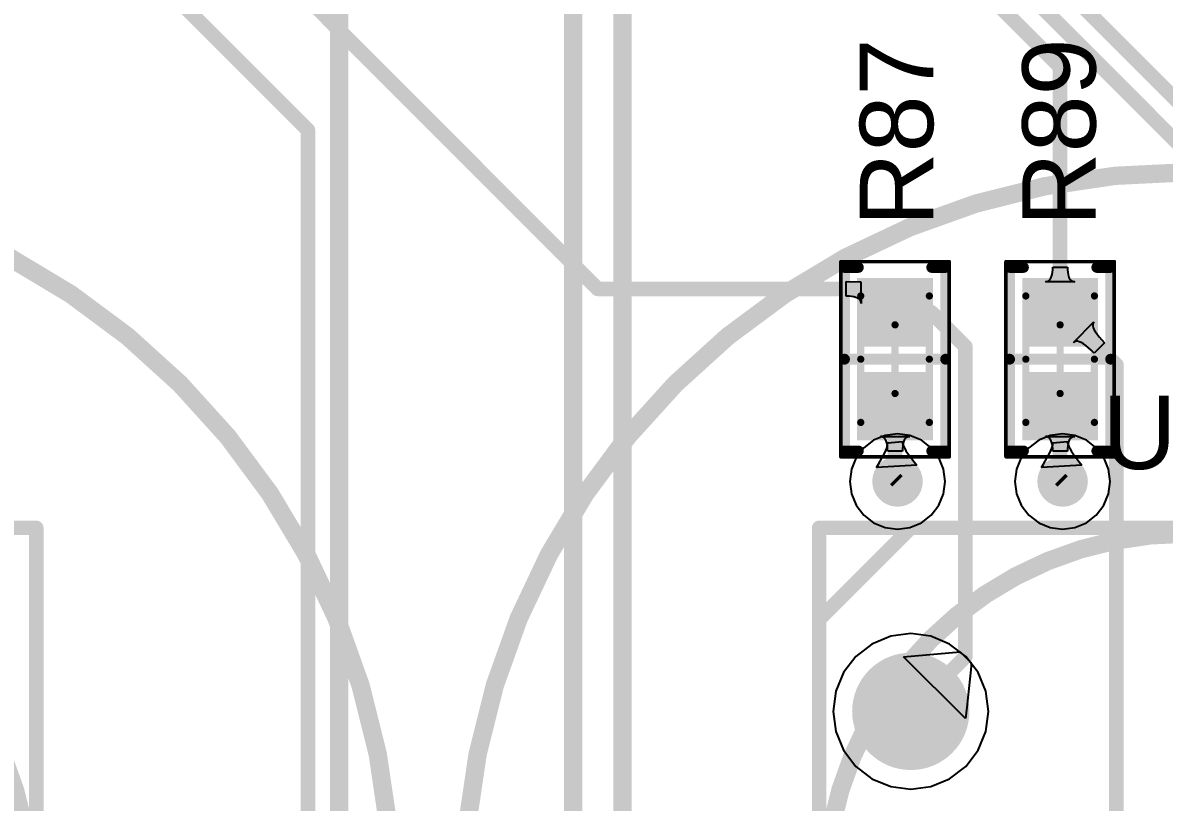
# Model space of a CAD drawing. Header units: inches. Extents: x -0.01 to 3.94, y -0.06 to 4.68.
# Drawn here: x 1.413 to 2.035, y 2.255 to 2.68 of the extents above; entities that cross this region are included whole.
import ezdxf

# ---------------------------------------------------------------- set-up
doc = ezdxf.new("R2010")
doc.units = ezdxf.units.IN
doc.header["$MEASUREMENT"] = 0
for name, color, linetype in [('Bottom Layer', 5, 'Continuous'), ('Bottom Solder', 6, 'Continuous'), ('Int1 -GND)', 16, 'Continuous'), ('Int2 -PWR)', 76, 'Continuous'), ('Multi-Layer', 9, 'Continuous'), ('Pad Holes', 156, 'Continuous'), ('PCBD Notes', 76, 'Continuous'), ('Top 3D Body', 56, 'Continuous'), ('Top Courtyard', 56, 'Continuous'), ('Top Layer', 1, 'Continuous'), ('Top Overlay', 2, 'Continuous'), ('Top Paste', 8, 'Continuous'), ('Top Solder', 216, 'Continuous'), ('Via Holes', 16, 'Continuous')]:
    doc.layers.add(name, color=color, linetype=linetype)
doc.styles.add('Arial', font='', dxfattribs={"height": 0.2})
doc.styles.get('Arial').set_extended_font_data('Arial')

# ---------------------------------------------------------------- blocks, each defined once
blk = doc.blocks.new('2599C238_5645_4A8C_8BF9_C7515FACCFA0_37')
at = {"layer": 'Bottom Layer'}
h = blk.add_hatch(color=5, dxfattribs=at)
edge = h.paths.add_edge_path()
edge.add_arc((-0.1, 0.15), 0.03, 0, 360)
h = blk.add_hatch(color=5, dxfattribs=at)
edge = h.paths.add_edge_path()
edge.add_arc((0, 0.15), 0.03, 0, 360)
h = blk.add_hatch(color=5, dxfattribs=at)
edge = h.paths.add_edge_path()
edge.add_arc((0.1, 0.15), 0.03, 0, 360)
h = blk.add_hatch(color=5, dxfattribs=at)
edge = h.paths.add_edge_path()
edge.add_arc((-0.1, -0.15), 0.03, 0, 360)
h = blk.add_hatch(color=5, dxfattribs=at)
edge = h.paths.add_edge_path()
edge.add_arc((0, -0.15), 0.03, 0, 360)
h = blk.add_hatch(color=5, dxfattribs=at)
edge = h.paths.add_edge_path()
edge.add_arc((0.1, -0.15), 0.03, 0, 360)
at = {"layer": 'Bottom Solder'}
h = blk.add_hatch(color=6, dxfattribs=at)
edge = h.paths.add_edge_path()
edge.add_arc((-0.1, 0.15), 0.03197, 0, 360)
h = blk.add_hatch(color=6, dxfattribs=at)
edge = h.paths.add_edge_path()
edge.add_arc((0, 0.15), 0.03197, 0, 360)
h = blk.add_hatch(color=6, dxfattribs=at)
edge = h.paths.add_edge_path()
edge.add_arc((0.1, 0.15), 0.03197, 0, 360)
h = blk.add_hatch(color=6, dxfattribs=at)
edge = h.paths.add_edge_path()
edge.add_arc((-0.1, -0.15), 0.03197, 0, 360)
h = blk.add_hatch(color=6, dxfattribs=at)
edge = h.paths.add_edge_path()
edge.add_arc((0, -0.15), 0.03197, 0, 360)
h = blk.add_hatch(color=6, dxfattribs=at)
edge = h.paths.add_edge_path()
edge.add_arc((0.1, -0.15), 0.03197, 0, 360)
at = {"layer": 'Int1 -GND)'}
h = blk.add_hatch(color=7, dxfattribs=at)
edge = h.paths.add_edge_path()
edge.add_arc((-0.1, 0.15), 0.03, 0, 360)
h = blk.add_hatch(color=7, dxfattribs=at)
edge = h.paths.add_edge_path()
edge.add_arc((0, 0.15), 0.03, 0, 360)
h = blk.add_hatch(color=7, dxfattribs=at)
edge = h.paths.add_edge_path()
edge.add_arc((0.1, 0.15), 0.03, 0, 360)
h = blk.add_hatch(color=7, dxfattribs=at)
edge = h.paths.add_edge_path()
edge.add_arc((-0.1, -0.15), 0.03, 0, 360)
h = blk.add_hatch(color=7, dxfattribs=at)
edge = h.paths.add_edge_path()
edge.add_arc((0, -0.15), 0.03, 0, 360)
h = blk.add_hatch(color=7, dxfattribs=at)
edge = h.paths.add_edge_path()
edge.add_arc((0.1, -0.15), 0.03, 0, 360)
at = {"layer": 'Int2 -PWR)'}
h = blk.add_hatch(color=7, dxfattribs=at)
edge = h.paths.add_edge_path()
edge.add_arc((-0.1, 0.15), 0.03, 0, 360)
h = blk.add_hatch(color=7, dxfattribs=at)
edge = h.paths.add_edge_path()
edge.add_arc((0, 0.15), 0.03, 0, 360)
h = blk.add_hatch(color=7, dxfattribs=at)
edge = h.paths.add_edge_path()
edge.add_arc((0.1, 0.15), 0.03, 0, 360)
h = blk.add_hatch(color=7, dxfattribs=at)
edge = h.paths.add_edge_path()
edge.add_arc((-0.1, -0.15), 0.03, 0, 360)
h = blk.add_hatch(color=7, dxfattribs=at)
edge = h.paths.add_edge_path()
edge.add_arc((0, -0.15), 0.03, 0, 360)
h = blk.add_hatch(color=7, dxfattribs=at)
edge = h.paths.add_edge_path()
edge.add_arc((0.1, -0.15), 0.03, 0, 360)
at = {"layer": 'Multi-Layer'}
h = blk.add_hatch(color=9, dxfattribs=at)
edge = h.paths.add_edge_path()
edge.add_arc((-0.1, 0.15), 0.03, 0, 360)
h = blk.add_hatch(color=9, dxfattribs=at)
edge = h.paths.add_edge_path()
edge.add_arc((0, 0.15), 0.03, 0, 360)
h = blk.add_hatch(color=9, dxfattribs=at)
edge = h.paths.add_edge_path()
edge.add_arc((0.1, 0.15), 0.03, 0, 360)
h = blk.add_hatch(color=9, dxfattribs=at)
edge = h.paths.add_edge_path()
edge.add_arc((-0.1, -0.15), 0.03, 0, 360)
h = blk.add_hatch(color=9, dxfattribs=at)
edge = h.paths.add_edge_path()
edge.add_arc((0, -0.15), 0.03, 0, 360)
h = blk.add_hatch(color=9, dxfattribs=at)
edge = h.paths.add_edge_path()
edge.add_arc((0.1, -0.15), 0.03, 0, 360)
at = {"layer": 'Pad Holes'}
h = blk.add_hatch(color=7, dxfattribs=at)
edge = h.paths.add_edge_path()
edge.add_arc((-0.1, 0.15), 0.015, 0, 360)
h = blk.add_hatch(color=7, dxfattribs=at)
edge = h.paths.add_edge_path()
edge.add_arc((0, 0.15), 0.015, 0, 360)
h = blk.add_hatch(color=7, dxfattribs=at)
edge = h.paths.add_edge_path()
edge.add_arc((0.1, 0.15), 0.015, 0, 360)
h = blk.add_hatch(color=7, dxfattribs=at)
edge = h.paths.add_edge_path()
edge.add_arc((-0.1, -0.15), 0.015, 0, 360)
h = blk.add_hatch(color=7, dxfattribs=at)
edge = h.paths.add_edge_path()
edge.add_arc((0, -0.15), 0.015, 0, 360)
h = blk.add_hatch(color=7, dxfattribs=at)
edge = h.paths.add_edge_path()
edge.add_arc((0.1, -0.15), 0.015, 0, 360)
at = {"layer": 'Top Layer'}
h = blk.add_hatch(color=1, dxfattribs=at)
edge = h.paths.add_edge_path()
edge.add_arc((-0.1, 0.15), 0.03, 0, 360)
h = blk.add_hatch(color=1, dxfattribs=at)
edge = h.paths.add_edge_path()
edge.add_arc((0, 0.15), 0.03, 0, 360)
h = blk.add_hatch(color=1, dxfattribs=at)
edge = h.paths.add_edge_path()
edge.add_arc((0.1, 0.15), 0.03, 0, 360)
h = blk.add_hatch(color=1, dxfattribs=at)
edge = h.paths.add_edge_path()
edge.add_arc((-0.1, -0.15), 0.03, 0, 360)
h = blk.add_hatch(color=1, dxfattribs=at)
edge = h.paths.add_edge_path()
edge.add_arc((0, -0.15), 0.03, 0, 360)
h = blk.add_hatch(color=1, dxfattribs=at)
edge = h.paths.add_edge_path()
edge.add_arc((0.1, -0.15), 0.03, 0, 360)
at = {"layer": 'Top Solder'}
h = blk.add_hatch(color=216, dxfattribs=at)
edge = h.paths.add_edge_path()
edge.add_arc((-0.1, 0.15), 0.03197, 0, 360)
h = blk.add_hatch(color=216, dxfattribs=at)
edge = h.paths.add_edge_path()
edge.add_arc((0, 0.15), 0.03197, 0, 360)
h = blk.add_hatch(color=216, dxfattribs=at)
edge = h.paths.add_edge_path()
edge.add_arc((0.1, 0.15), 0.03197, 0, 360)
h = blk.add_hatch(color=216, dxfattribs=at)
edge = h.paths.add_edge_path()
edge.add_arc((-0.1, -0.15), 0.03197, 0, 360)
h = blk.add_hatch(color=216, dxfattribs=at)
edge = h.paths.add_edge_path()
edge.add_arc((0, -0.15), 0.03197, 0, 360)
h = blk.add_hatch(color=216, dxfattribs=at)
edge = h.paths.add_edge_path()
edge.add_arc((0.1, -0.15), 0.03197, 0, 360)
at = {"layer": 'Top Courtyard'}
for points in [[(0, -0.01968, 0.00394, 0.00394, 0), (0, 0.01969, 0.00394, 0.00394, 0)], [(0.01968, 0, 0.00394, 0.00394, 0), (-0.01969, 0, 0.00394, 0.00394, 0)], [(0, -0.16968, 0.00394, 0.00394, 0), (0, -0.13031, 0.00394, 0.00394, 0)], [(0.01968, -0.15, 0.00394, 0.00394, 0), (-0.01969, -0.15, 0.00394, 0.00394, 0)]]:
    blk.add_lwpolyline(points, format="xyseb", dxfattribs=at)
for points in [[(-0.00098, 0.01969, 0.00197, 0.00197, 1), (0.00098, 0.01969, 0.00197, 0.00197, 1)], [(-0.02067, 0, 0.00197, 0.00197, 1), (-0.0187, 0, 0.00197, 0.00197, 1)], [(0.0187, 0, 0.00197, 0.00197, 1), (0.02067, 0, 0.00197, 0.00197, 1)], [(-0.00098, -0.01968, 0.00197, 0.00197, 1), (0.00098, -0.01968, 0.00197, 0.00197, 1)], [(-0.00098, -0.13031, 0.00197, 0.00197, 1), (0.00098, -0.13031, 0.00197, 0.00197, 1)], [(-0.02067, -0.15, 0.00197, 0.00197, 1), (-0.0187, -0.15, 0.00197, 0.00197, 1)], [(0.0187, -0.15, 0.00197, 0.00197, 1), (0.02067, -0.15, 0.00197, 0.00197, 1)], [(-0.00098, -0.16968, 0.00197, 0.00197, 1), (0.00098, -0.16968, 0.00197, 0.00197, 1)]]:
    blk.add_lwpolyline(points, format="xyseb", close=True, dxfattribs=at)
at = {"layer": 'Top Overlay'}
for points in [[(0.2, 0.2, 0.00787, 0.00787, 0), (-0.2, 0.2, 0.00787, 0.00787, 0)], [(-0.2, -0.2, 0.00787, 0.00787, 0), (-0.2, 0.2, 0.00787, 0.00787, 0)], [(0.2, -0.2, 0.00787, 0.00787, 0), (0.2, 0.2, 0.00787, 0.00787, 0)], [(-0.15, -0.2, 0.00787, 0.00787, 0), (-0.2, -0.15, 0.00787, 0.00787, 0)], [(0.2, -0.2, 0.00787, 0.00787, 0), (-0.2, -0.2, 0.00787, 0.00787, 0)]]:
    blk.add_lwpolyline(points, format="xyseb", dxfattribs=at)
for points in [[(-0.20197, 0.2, 0.00394, 0.00394, 1), (-0.19803, 0.2, 0.00394, 0.00394, 1)], [(-0.20197, 0.2, 0.00394, 0.00394, 1), (-0.19803, 0.2, 0.00394, 0.00394, 1)], [(0.19803, 0.2, 0.00394, 0.00394, 1), (0.20197, 0.2, 0.00394, 0.00394, 1)], [(0.19803, 0.2, 0.00394, 0.00394, 1), (0.20197, 0.2, 0.00394, 0.00394, 1)], [(-0.20197, -0.15, 0.00394, 0.00394, 1), (-0.19803, -0.15, 0.00394, 0.00394, 1)], [(-0.20197, -0.2, 0.00394, 0.00394, 1), (-0.19803, -0.2, 0.00394, 0.00394, 1)], [(-0.20197, -0.2, 0.00394, 0.00394, 1), (-0.19803, -0.2, 0.00394, 0.00394, 1)], [(-0.15197, -0.2, 0.00394, 0.00394, 1), (-0.14803, -0.2, 0.00394, 0.00394, 1)], [(0.19803, -0.2, 0.00394, 0.00394, 1), (0.20197, -0.2, 0.00394, 0.00394, 1)], [(0.19803, -0.2, 0.00394, 0.00394, 1), (0.20197, -0.2, 0.00394, 0.00394, 1)]]:
    blk.add_lwpolyline(points, format="xyseb", close=True, dxfattribs=at)
blk = doc.blocks.new('2599C238_5645_4A8C_8BF9_C7515FACCFA0_39')
at = {"layer": 'Bottom Layer'}
h = blk.add_hatch(color=5, dxfattribs=at)
edge = h.paths.add_edge_path()
edge.add_arc((-0.1, 0.15), 0.03, 0, 360)
h = blk.add_hatch(color=5, dxfattribs=at)
edge = h.paths.add_edge_path()
edge.add_arc((0, 0.15), 0.03, 0, 360)
h = blk.add_hatch(color=5, dxfattribs=at)
edge = h.paths.add_edge_path()
edge.add_arc((0.1, 0.15), 0.03, 0, 360)
h = blk.add_hatch(color=5, dxfattribs=at)
edge = h.paths.add_edge_path()
edge.add_arc((-0.1, -0.15), 0.03, 0, 360)
h = blk.add_hatch(color=5, dxfattribs=at)
edge = h.paths.add_edge_path()
edge.add_arc((0, -0.15), 0.03, 0, 360)
h = blk.add_hatch(color=5, dxfattribs=at)
edge = h.paths.add_edge_path()
edge.add_arc((0.1, -0.15), 0.03, 0, 360)
at = {"layer": 'Bottom Solder'}
h = blk.add_hatch(color=6, dxfattribs=at)
edge = h.paths.add_edge_path()
edge.add_arc((-0.1, 0.15), 0.03197, 0, 360)
h = blk.add_hatch(color=6, dxfattribs=at)
edge = h.paths.add_edge_path()
edge.add_arc((0, 0.15), 0.03197, 0, 360)
h = blk.add_hatch(color=6, dxfattribs=at)
edge = h.paths.add_edge_path()
edge.add_arc((0.1, 0.15), 0.03197, 0, 360)
h = blk.add_hatch(color=6, dxfattribs=at)
edge = h.paths.add_edge_path()
edge.add_arc((-0.1, -0.15), 0.03197, 0, 360)
h = blk.add_hatch(color=6, dxfattribs=at)
edge = h.paths.add_edge_path()
edge.add_arc((0, -0.15), 0.03197, 0, 360)
h = blk.add_hatch(color=6, dxfattribs=at)
edge = h.paths.add_edge_path()
edge.add_arc((0.1, -0.15), 0.03197, 0, 360)
at = {"layer": 'Int1 -GND)'}
h = blk.add_hatch(color=7, dxfattribs=at)
edge = h.paths.add_edge_path()
edge.add_arc((-0.1, 0.15), 0.03, 0, 360)
h = blk.add_hatch(color=7, dxfattribs=at)
edge = h.paths.add_edge_path()
edge.add_arc((0, 0.15), 0.03, 0, 360)
h = blk.add_hatch(color=7, dxfattribs=at)
edge = h.paths.add_edge_path()
edge.add_arc((0.1, 0.15), 0.03, 0, 360)
h = blk.add_hatch(color=7, dxfattribs=at)
edge = h.paths.add_edge_path()
edge.add_arc((-0.1, -0.15), 0.03, 0, 360)
h = blk.add_hatch(color=7, dxfattribs=at)
edge = h.paths.add_edge_path()
edge.add_arc((0, -0.15), 0.03, 0, 360)
h = blk.add_hatch(color=7, dxfattribs=at)
edge = h.paths.add_edge_path()
edge.add_arc((0.1, -0.15), 0.03, 0, 360)
at = {"layer": 'Int2 -PWR)'}
h = blk.add_hatch(color=7, dxfattribs=at)
edge = h.paths.add_edge_path()
edge.add_arc((-0.1, 0.15), 0.03, 0, 360)
h = blk.add_hatch(color=7, dxfattribs=at)
edge = h.paths.add_edge_path()
edge.add_arc((0, 0.15), 0.03, 0, 360)
h = blk.add_hatch(color=7, dxfattribs=at)
edge = h.paths.add_edge_path()
edge.add_arc((0.1, 0.15), 0.03, 0, 360)
h = blk.add_hatch(color=7, dxfattribs=at)
edge = h.paths.add_edge_path()
edge.add_arc((-0.1, -0.15), 0.03, 0, 360)
h = blk.add_hatch(color=7, dxfattribs=at)
edge = h.paths.add_edge_path()
edge.add_arc((0, -0.15), 0.03, 0, 360)
h = blk.add_hatch(color=7, dxfattribs=at)
edge = h.paths.add_edge_path()
edge.add_arc((0.1, -0.15), 0.03, 0, 360)
at = {"layer": 'Multi-Layer'}
h = blk.add_hatch(color=9, dxfattribs=at)
edge = h.paths.add_edge_path()
edge.add_arc((-0.1, 0.15), 0.03, 0, 360)
h = blk.add_hatch(color=9, dxfattribs=at)
edge = h.paths.add_edge_path()
edge.add_arc((0, 0.15), 0.03, 0, 360)
h = blk.add_hatch(color=9, dxfattribs=at)
edge = h.paths.add_edge_path()
edge.add_arc((0.1, 0.15), 0.03, 0, 360)
h = blk.add_hatch(color=9, dxfattribs=at)
edge = h.paths.add_edge_path()
edge.add_arc((-0.1, -0.15), 0.03, 0, 360)
h = blk.add_hatch(color=9, dxfattribs=at)
edge = h.paths.add_edge_path()
edge.add_arc((0, -0.15), 0.03, 0, 360)
h = blk.add_hatch(color=9, dxfattribs=at)
edge = h.paths.add_edge_path()
edge.add_arc((0.1, -0.15), 0.03, 0, 360)
at = {"layer": 'Pad Holes'}
h = blk.add_hatch(color=7, dxfattribs=at)
edge = h.paths.add_edge_path()
edge.add_arc((-0.1, 0.15), 0.015, 0, 360)
h = blk.add_hatch(color=7, dxfattribs=at)
edge = h.paths.add_edge_path()
edge.add_arc((0, 0.15), 0.015, 0, 360)
h = blk.add_hatch(color=7, dxfattribs=at)
edge = h.paths.add_edge_path()
edge.add_arc((0.1, 0.15), 0.015, 0, 360)
h = blk.add_hatch(color=7, dxfattribs=at)
edge = h.paths.add_edge_path()
edge.add_arc((-0.1, -0.15), 0.015, 0, 360)
h = blk.add_hatch(color=7, dxfattribs=at)
edge = h.paths.add_edge_path()
edge.add_arc((0, -0.15), 0.015, 0, 360)
h = blk.add_hatch(color=7, dxfattribs=at)
edge = h.paths.add_edge_path()
edge.add_arc((0.1, -0.15), 0.015, 0, 360)
at = {"layer": 'Top Layer'}
h = blk.add_hatch(color=1, dxfattribs=at)
edge = h.paths.add_edge_path()
edge.add_arc((-0.1, 0.15), 0.03, 0, 360)
h = blk.add_hatch(color=1, dxfattribs=at)
edge = h.paths.add_edge_path()
edge.add_arc((0, 0.15), 0.03, 0, 360)
h = blk.add_hatch(color=1, dxfattribs=at)
edge = h.paths.add_edge_path()
edge.add_arc((0.1, 0.15), 0.03, 0, 360)
h = blk.add_hatch(color=1, dxfattribs=at)
edge = h.paths.add_edge_path()
edge.add_arc((-0.1, -0.15), 0.03, 0, 360)
h = blk.add_hatch(color=1, dxfattribs=at)
edge = h.paths.add_edge_path()
edge.add_arc((0, -0.15), 0.03, 0, 360)
h = blk.add_hatch(color=1, dxfattribs=at)
edge = h.paths.add_edge_path()
edge.add_arc((0.1, -0.15), 0.03, 0, 360)
at = {"layer": 'Top Solder'}
h = blk.add_hatch(color=216, dxfattribs=at)
edge = h.paths.add_edge_path()
edge.add_arc((-0.1, 0.15), 0.03197, 0, 360)
h = blk.add_hatch(color=216, dxfattribs=at)
edge = h.paths.add_edge_path()
edge.add_arc((0, 0.15), 0.03197, 0, 360)
h = blk.add_hatch(color=216, dxfattribs=at)
edge = h.paths.add_edge_path()
edge.add_arc((0.1, 0.15), 0.03197, 0, 360)
h = blk.add_hatch(color=216, dxfattribs=at)
edge = h.paths.add_edge_path()
edge.add_arc((-0.1, -0.15), 0.03197, 0, 360)
h = blk.add_hatch(color=216, dxfattribs=at)
edge = h.paths.add_edge_path()
edge.add_arc((0, -0.15), 0.03197, 0, 360)
h = blk.add_hatch(color=216, dxfattribs=at)
edge = h.paths.add_edge_path()
edge.add_arc((0.1, -0.15), 0.03197, 0, 360)
at = {"layer": 'Top Courtyard'}
for points in [[(0, -0.01968, 0.00394, 0.00394, 0), (0, 0.01969, 0.00394, 0.00394, 0)], [(0.01968, 0, 0.00394, 0.00394, 0), (-0.01969, 0, 0.00394, 0.00394, 0)], [(0, -0.16968, 0.00394, 0.00394, 0), (0, -0.13031, 0.00394, 0.00394, 0)], [(0.01968, -0.15, 0.00394, 0.00394, 0), (-0.01969, -0.15, 0.00394, 0.00394, 0)]]:
    blk.add_lwpolyline(points, format="xyseb", dxfattribs=at)
for points in [[(-0.00098, 0.01969, 0.00197, 0.00197, 1), (0.00098, 0.01969, 0.00197, 0.00197, 1)], [(-0.02067, 0, 0.00197, 0.00197, 1), (-0.0187, 0, 0.00197, 0.00197, 1)], [(0.0187, 0, 0.00197, 0.00197, 1), (0.02067, 0, 0.00197, 0.00197, 1)], [(-0.00098, -0.01968, 0.00197, 0.00197, 1), (0.00098, -0.01968, 0.00197, 0.00197, 1)], [(-0.00098, -0.13031, 0.00197, 0.00197, 1), (0.00098, -0.13031, 0.00197, 0.00197, 1)], [(-0.02067, -0.15, 0.00197, 0.00197, 1), (-0.0187, -0.15, 0.00197, 0.00197, 1)], [(0.0187, -0.15, 0.00197, 0.00197, 1), (0.02067, -0.15, 0.00197, 0.00197, 1)], [(-0.00098, -0.16968, 0.00197, 0.00197, 1), (0.00098, -0.16968, 0.00197, 0.00197, 1)]]:
    blk.add_lwpolyline(points, format="xyseb", close=True, dxfattribs=at)
at = {"layer": 'Top Overlay'}
for points in [[(-0.2, -0.2, 0.00787, 0.00787, 0), (-0.2, 0.2, 0.00787, 0.00787, 0)], [(0.2, 0.2, 0.00787, 0.00787, 0), (-0.2, 0.2, 0.00787, 0.00787, 0)], [(0.2, -0.2, 0.00787, 0.00787, 0), (0.2, 0.2, 0.00787, 0.00787, 0)], [(-0.15, -0.2, 0.00787, 0.00787, 0), (-0.2, -0.15, 0.00787, 0.00787, 0)], [(0.2, -0.2, 0.00787, 0.00787, 0), (-0.2, -0.2, 0.00787, 0.00787, 0)]]:
    blk.add_lwpolyline(points, format="xyseb", dxfattribs=at)
for points in [[(-0.20197, 0.2, 0.00394, 0.00394, 1), (-0.19803, 0.2, 0.00394, 0.00394, 1)], [(-0.20197, 0.2, 0.00394, 0.00394, 1), (-0.19803, 0.2, 0.00394, 0.00394, 1)], [(0.19803, 0.2, 0.00394, 0.00394, 1), (0.20197, 0.2, 0.00394, 0.00394, 1)], [(0.19803, 0.2, 0.00394, 0.00394, 1), (0.20197, 0.2, 0.00394, 0.00394, 1)], [(-0.20197, -0.15, 0.00394, 0.00394, 1), (-0.19803, -0.15, 0.00394, 0.00394, 1)], [(-0.20197, -0.2, 0.00394, 0.00394, 1), (-0.19803, -0.2, 0.00394, 0.00394, 1)], [(-0.20197, -0.2, 0.00394, 0.00394, 1), (-0.19803, -0.2, 0.00394, 0.00394, 1)], [(-0.15197, -0.2, 0.00394, 0.00394, 1), (-0.14803, -0.2, 0.00394, 0.00394, 1)], [(0.19803, -0.2, 0.00394, 0.00394, 1), (0.20197, -0.2, 0.00394, 0.00394, 1)], [(0.19803, -0.2, 0.00394, 0.00394, 1), (0.20197, -0.2, 0.00394, 0.00394, 1)]]:
    blk.add_lwpolyline(points, format="xyseb", close=True, dxfattribs=at)
blk = doc.blocks.new('RES_0603_1608_45')
at = {"layer": 'Top Layer'}
for points in [[(-0.04232, -0.0187), (-0.04232, 0.0187), (-0.00886, 0.0187), (-0.00886, -0.0187)], [(0.00886, -0.0187), (0.00886, 0.0187), (0.04232, 0.0187), (0.04232, -0.0187)]]:
    blk.add_hatch(color=1, dxfattribs=at).paths.add_polyline_path(points)
at = {"layer": 'Top Paste'}
for points in [[(-0.04232, -0.0187), (-0.04232, 0.0187), (-0.00886, 0.0187), (-0.00886, -0.0187)], [(0.00886, -0.0187), (0.00886, 0.0187), (0.04232, 0.0187), (0.04232, -0.0187)]]:
    blk.add_hatch(color=8, dxfattribs=at).paths.add_polyline_path(points)
at = {"layer": 'Top Solder'}
for points in [[(-0.04429, -0.02067), (-0.04429, 0.02067), (-0.00689, 0.02067), (-0.00689, -0.02067)], [(0.00689, -0.02067), (0.00689, 0.02067), (0.04429, 0.02067), (0.04429, -0.02067)]]:
    blk.add_hatch(color=216, dxfattribs=at).paths.add_polyline_path(points)
at = {"layer": 'Top 3D Body'}
for points in [[(-0.03445, 0.0187, 0.00394, 0.00394, 0), (0.03445, 0.0187, 0.00394, 0.00394, 0)], [(-0.03445, 0.0187, 0.00394, 0.00394, 0), (-0.03445, -0.0187, 0.00394, 0.00394, 0)], [(0.03445, 0.0187, 0.00394, 0.00394, 0), (0.03445, -0.0187, 0.00394, 0.00394, 0)], [(-0.03445, -0.0187, 0.00394, 0.00394, 0), (0.03445, -0.0187, 0.00394, 0.00394, 0)]]:
    blk.add_lwpolyline(points, format="xyseb", dxfattribs=at)
for points in [[(-0.03543, 0.0187, 0.00197, 0.00197, 1), (-0.03346, 0.0187, 0.00197, 0.00197, 1)], [(-0.03543, 0.0187, 0.00197, 0.00197, 1), (-0.03346, 0.0187, 0.00197, 0.00197, 1)], [(0.03347, 0.0187, 0.00197, 0.00197, 1), (0.03543, 0.0187, 0.00197, 0.00197, 1)], [(0.03347, 0.0187, 0.00197, 0.00197, 1), (0.03543, 0.0187, 0.00197, 0.00197, 1)], [(-0.03543, -0.0187, 0.00197, 0.00197, 1), (-0.03346, -0.0187, 0.00197, 0.00197, 1)], [(-0.03543, -0.0187, 0.00197, 0.00197, 1), (-0.03346, -0.0187, 0.00197, 0.00197, 1)], [(0.03347, -0.0187, 0.00197, 0.00197, 1), (0.03543, -0.0187, 0.00197, 0.00197, 1)], [(0.03347, -0.0187, 0.00197, 0.00197, 1), (0.03543, -0.0187, 0.00197, 0.00197, 1)]]:
    blk.add_lwpolyline(points, format="xyseb", close=True, dxfattribs=at)
at = {"layer": 'Top Courtyard'}
for points in [[(-0.05315, 0.02953, 0.00197, 0.00197, 0), (0.05315, 0.02953, 0.00197, 0.00197, 0)], [(-0.05315, 0.02953, 0.00197, 0.00197, 0), (-0.05315, -0.02953, 0.00197, 0.00197, 0)], [(0.05315, 0.02953, 0.00197, 0.00197, 0), (0.05315, -0.02953, 0.00197, 0.00197, 0)], [(0, 0.0187, 0.00394, 0.00394, 0), (0, -0.0187, 0.00394, 0.00394, 0)], [(-0.0187, 0, 0.00394, 0.00394, 0), (0.0187, 0, 0.00394, 0.00394, 0)], [(-0.05315, -0.02953, 0.00197, 0.00197, 0), (0.05315, -0.02953, 0.00197, 0.00197, 0)]]:
    blk.add_lwpolyline(points, format="xyseb", dxfattribs=at)
for points in [[(-0.05364, 0.02953, 0.000984, 0.000984, 1), (-0.05266, 0.02953, 0.000984, 0.000984, 1)], [(-0.05364, 0.02953, 0.000984, 0.000984, 1), (-0.05266, 0.02953, 0.000984, 0.000984, 1)], [(0.05266, 0.02953, 0.000984, 0.000984, 1), (0.05364, 0.02953, 0.000984, 0.000984, 1)], [(0.05266, 0.02953, 0.000984, 0.000984, 1), (0.05364, 0.02953, 0.000984, 0.000984, 1)], [(-0.00098, 0.0187, 0.00197, 0.00197, 1), (0.00098, 0.0187, 0.00197, 0.00197, 1)], [(-0.01968, 0, 0.00197, 0.00197, 1), (-0.01772, 0, 0.00197, 0.00197, 1)], [(0.01772, 0, 0.00197, 0.00197, 1), (0.01968, 0, 0.00197, 0.00197, 1)], [(-0.00098, -0.0187, 0.00197, 0.00197, 1), (0.00098, -0.0187, 0.00197, 0.00197, 1)], [(-0.05364, -0.02953, 0.000984, 0.000984, 1), (-0.05266, -0.02953, 0.000984, 0.000984, 1)], [(-0.05364, -0.02953, 0.000984, 0.000984, 1), (-0.05266, -0.02953, 0.000984, 0.000984, 1)], [(0.05266, -0.02953, 0.000984, 0.000984, 1), (0.05364, -0.02953, 0.000984, 0.000984, 1)], [(0.05266, -0.02953, 0.000984, 0.000984, 1), (0.05364, -0.02953, 0.000984, 0.000984, 1)]]:
    blk.add_lwpolyline(points, format="xyseb", close=True, dxfattribs=at)
at = {"layer": 'Top Overlay'}
for points in [[(-0.05, 0.02756, 0.00591, 0.00591, 0), (0.05, 0.02756, 0.00591, 0.00591, 0)], [(-0.05, 0.02756, 0.00591, 0.00591, 0), (-0.05, 0.02, 0.00591, 0.00591, 0)], [(0, 0.02756, 0.00591, 0.00591, 0), (0, -0.02756, 0.00591, 0.00591, 0)], [(0.05, 0.02756, 0.00591, 0.00591, 0), (0.05, 0.02, 0.00591, 0.00591, 0)], [(-0.05, -0.02, 0.00591, 0.00591, 0), (-0.05, -0.02756, 0.00591, 0.00591, 0)], [(0.05, -0.02, 0.00591, 0.00591, 0), (0.05, -0.02756, 0.00591, 0.00591, 0)], [(-0.05, -0.02756, 0.00591, 0.00591, 0), (0.05, -0.02756, 0.00591, 0.00591, 0)]]:
    blk.add_lwpolyline(points, format="xyseb", dxfattribs=at)
for points in [[(-0.05148, 0.02756, 0.00295, 0.00295, 1), (-0.04852, 0.02756, 0.00295, 0.00295, 1)], [(-0.05148, 0.02756, 0.00295, 0.00295, 1), (-0.04852, 0.02756, 0.00295, 0.00295, 1)], [(-0.00148, 0.02756, 0.00295, 0.00295, 1), (0.00148, 0.02756, 0.00295, 0.00295, 1)], [(0.04852, 0.02756, 0.00295, 0.00295, 1), (0.05148, 0.02756, 0.00295, 0.00295, 1)], [(0.04852, 0.02756, 0.00295, 0.00295, 1), (0.05148, 0.02756, 0.00295, 0.00295, 1)], [(-0.05148, 0.02, 0.00295, 0.00295, 1), (-0.04852, 0.02, 0.00295, 0.00295, 1)], [(0.04852, 0.02, 0.00295, 0.00295, 1), (0.05148, 0.02, 0.00295, 0.00295, 1)], [(-0.05148, -0.02, 0.00295, 0.00295, 1), (-0.04852, -0.02, 0.00295, 0.00295, 1)], [(0.04852, -0.02, 0.00295, 0.00295, 1), (0.05148, -0.02, 0.00295, 0.00295, 1)], [(-0.05148, -0.02756, 0.00295, 0.00295, 1), (-0.04852, -0.02756, 0.00295, 0.00295, 1)], [(-0.05148, -0.02756, 0.00295, 0.00295, 1), (-0.04852, -0.02756, 0.00295, 0.00295, 1)], [(-0.00148, -0.02756, 0.00295, 0.00295, 1), (0.00148, -0.02756, 0.00295, 0.00295, 1)], [(0.04852, -0.02756, 0.00295, 0.00295, 1), (0.05148, -0.02756, 0.00295, 0.00295, 1)], [(0.04852, -0.02756, 0.00295, 0.00295, 1), (0.05148, -0.02756, 0.00295, 0.00295, 1)]]:
    blk.add_lwpolyline(points, format="xyseb", close=True, dxfattribs=at)
blk = doc.blocks.new('RES_0603_1608_47')
at = {"layer": 'Top Layer'}
for points in [[(-0.04232, -0.0187), (-0.04232, 0.0187), (-0.00886, 0.0187), (-0.00886, -0.0187)], [(0.00886, -0.0187), (0.00886, 0.0187), (0.04232, 0.0187), (0.04232, -0.0187)]]:
    blk.add_hatch(color=1, dxfattribs=at).paths.add_polyline_path(points)
at = {"layer": 'Top Paste'}
for points in [[(-0.04232, -0.0187), (-0.04232, 0.0187), (-0.00886, 0.0187), (-0.00886, -0.0187)], [(0.00886, -0.0187), (0.00886, 0.0187), (0.04232, 0.0187), (0.04232, -0.0187)]]:
    blk.add_hatch(color=8, dxfattribs=at).paths.add_polyline_path(points)
at = {"layer": 'Top Solder'}
for points in [[(-0.04429, -0.02067), (-0.04429, 0.02067), (-0.00689, 0.02067), (-0.00689, -0.02067)], [(0.00689, -0.02067), (0.00689, 0.02067), (0.04429, 0.02067), (0.04429, -0.02067)]]:
    blk.add_hatch(color=216, dxfattribs=at).paths.add_polyline_path(points)
at = {"layer": 'Top 3D Body'}
for points in [[(-0.03445, 0.0187, 0.00394, 0.00394, 0), (0.03445, 0.0187, 0.00394, 0.00394, 0)], [(-0.03445, 0.0187, 0.00394, 0.00394, 0), (-0.03445, -0.0187, 0.00394, 0.00394, 0)], [(0.03445, 0.0187, 0.00394, 0.00394, 0), (0.03445, -0.0187, 0.00394, 0.00394, 0)], [(-0.03445, -0.0187, 0.00394, 0.00394, 0), (0.03445, -0.0187, 0.00394, 0.00394, 0)]]:
    blk.add_lwpolyline(points, format="xyseb", dxfattribs=at)
for points in [[(-0.03543, 0.0187, 0.00197, 0.00197, 1), (-0.03346, 0.0187, 0.00197, 0.00197, 1)], [(-0.03543, 0.0187, 0.00197, 0.00197, 1), (-0.03346, 0.0187, 0.00197, 0.00197, 1)], [(0.03347, 0.0187, 0.00197, 0.00197, 1), (0.03543, 0.0187, 0.00197, 0.00197, 1)], [(0.03347, 0.0187, 0.00197, 0.00197, 1), (0.03543, 0.0187, 0.00197, 0.00197, 1)], [(-0.03543, -0.0187, 0.00197, 0.00197, 1), (-0.03346, -0.0187, 0.00197, 0.00197, 1)], [(-0.03543, -0.0187, 0.00197, 0.00197, 1), (-0.03346, -0.0187, 0.00197, 0.00197, 1)], [(0.03347, -0.0187, 0.00197, 0.00197, 1), (0.03543, -0.0187, 0.00197, 0.00197, 1)], [(0.03347, -0.0187, 0.00197, 0.00197, 1), (0.03543, -0.0187, 0.00197, 0.00197, 1)]]:
    blk.add_lwpolyline(points, format="xyseb", close=True, dxfattribs=at)
at = {"layer": 'Top Courtyard'}
for points in [[(-0.05315, 0.02953, 0.00197, 0.00197, 0), (0.05315, 0.02953, 0.00197, 0.00197, 0)], [(-0.05315, 0.02953, 0.00197, 0.00197, 0), (-0.05315, -0.02953, 0.00197, 0.00197, 0)], [(0.05315, 0.02953, 0.00197, 0.00197, 0), (0.05315, -0.02953, 0.00197, 0.00197, 0)], [(0, 0.0187, 0.00394, 0.00394, 0), (0, -0.0187, 0.00394, 0.00394, 0)], [(-0.0187, 0, 0.00394, 0.00394, 0), (0.0187, 0, 0.00394, 0.00394, 0)], [(-0.05315, -0.02953, 0.00197, 0.00197, 0), (0.05315, -0.02953, 0.00197, 0.00197, 0)]]:
    blk.add_lwpolyline(points, format="xyseb", dxfattribs=at)
for points in [[(-0.05364, 0.02953, 0.000984, 0.000984, 1), (-0.05266, 0.02953, 0.000984, 0.000984, 1)], [(-0.05364, 0.02953, 0.000984, 0.000984, 1), (-0.05266, 0.02953, 0.000984, 0.000984, 1)], [(0.05266, 0.02953, 0.000984, 0.000984, 1), (0.05364, 0.02953, 0.000984, 0.000984, 1)], [(0.05266, 0.02953, 0.000984, 0.000984, 1), (0.05364, 0.02953, 0.000984, 0.000984, 1)], [(-0.00098, 0.0187, 0.00197, 0.00197, 1), (0.00098, 0.0187, 0.00197, 0.00197, 1)], [(-0.01968, 0, 0.00197, 0.00197, 1), (-0.01772, 0, 0.00197, 0.00197, 1)], [(0.01772, 0, 0.00197, 0.00197, 1), (0.01968, 0, 0.00197, 0.00197, 1)], [(-0.00098, -0.0187, 0.00197, 0.00197, 1), (0.00098, -0.0187, 0.00197, 0.00197, 1)], [(-0.05364, -0.02953, 0.000984, 0.000984, 1), (-0.05266, -0.02953, 0.000984, 0.000984, 1)], [(-0.05364, -0.02953, 0.000984, 0.000984, 1), (-0.05266, -0.02953, 0.000984, 0.000984, 1)], [(0.05266, -0.02953, 0.000984, 0.000984, 1), (0.05364, -0.02953, 0.000984, 0.000984, 1)], [(0.05266, -0.02953, 0.000984, 0.000984, 1), (0.05364, -0.02953, 0.000984, 0.000984, 1)]]:
    blk.add_lwpolyline(points, format="xyseb", close=True, dxfattribs=at)
at = {"layer": 'Top Overlay'}
for points in [[(-0.05, 0.02756, 0.00591, 0.00591, 0), (0.05, 0.02756, 0.00591, 0.00591, 0)], [(-0.05, 0.02756, 0.00591, 0.00591, 0), (-0.05, 0.02, 0.00591, 0.00591, 0)], [(0, 0.02756, 0.00591, 0.00591, 0), (0, -0.02756, 0.00591, 0.00591, 0)], [(0.05, 0.02756, 0.00591, 0.00591, 0), (0.05, 0.02, 0.00591, 0.00591, 0)], [(-0.05, -0.02, 0.00591, 0.00591, 0), (-0.05, -0.02756, 0.00591, 0.00591, 0)], [(0.05, -0.02, 0.00591, 0.00591, 0), (0.05, -0.02756, 0.00591, 0.00591, 0)], [(-0.05, -0.02756, 0.00591, 0.00591, 0), (0.05, -0.02756, 0.00591, 0.00591, 0)]]:
    blk.add_lwpolyline(points, format="xyseb", dxfattribs=at)
for points in [[(-0.05148, 0.02756, 0.00295, 0.00295, 1), (-0.04852, 0.02756, 0.00295, 0.00295, 1)], [(-0.05148, 0.02756, 0.00295, 0.00295, 1), (-0.04852, 0.02756, 0.00295, 0.00295, 1)], [(-0.00148, 0.02756, 0.00295, 0.00295, 1), (0.00148, 0.02756, 0.00295, 0.00295, 1)], [(0.04852, 0.02756, 0.00295, 0.00295, 1), (0.05148, 0.02756, 0.00295, 0.00295, 1)], [(0.04852, 0.02756, 0.00295, 0.00295, 1), (0.05148, 0.02756, 0.00295, 0.00295, 1)], [(-0.05148, 0.02, 0.00295, 0.00295, 1), (-0.04852, 0.02, 0.00295, 0.00295, 1)], [(0.04852, 0.02, 0.00295, 0.00295, 1), (0.05148, 0.02, 0.00295, 0.00295, 1)], [(-0.05148, -0.02, 0.00295, 0.00295, 1), (-0.04852, -0.02, 0.00295, 0.00295, 1)], [(0.04852, -0.02, 0.00295, 0.00295, 1), (0.05148, -0.02, 0.00295, 0.00295, 1)], [(-0.05148, -0.02756, 0.00295, 0.00295, 1), (-0.04852, -0.02756, 0.00295, 0.00295, 1)], [(-0.05148, -0.02756, 0.00295, 0.00295, 1), (-0.04852, -0.02756, 0.00295, 0.00295, 1)], [(-0.00148, -0.02756, 0.00295, 0.00295, 1), (0.00148, -0.02756, 0.00295, 0.00295, 1)], [(0.04852, -0.02756, 0.00295, 0.00295, 1), (0.05148, -0.02756, 0.00295, 0.00295, 1)], [(0.04852, -0.02756, 0.00295, 0.00295, 1), (0.05148, -0.02756, 0.00295, 0.00295, 1)]]:
    blk.add_lwpolyline(points, format="xyseb", close=True, dxfattribs=at)

msp = doc.modelspace()

# ---------------------------------------------------------------- hatches: boundary and pattern name
at = {"layer": 'Bottom Layer'}
h = msp.add_hatch(color=5, dxfattribs=at)
edge = h.paths.add_edge_path()
edge.add_arc((1.89, 2.43), 0.01378, 0, 360)
h = msp.add_hatch(color=5, dxfattribs=at)
edge = h.paths.add_edge_path()
edge.add_arc((1.98, 2.43), 0.01378, 0, 360)
at = {"layer": 'Int1 -GND)'}
h = msp.add_hatch(color=7, dxfattribs=at)
edge = h.paths.add_edge_path()
edge.add_arc((1.89, 2.43), 0.01378, 0, 360)
h = msp.add_hatch(color=7, dxfattribs=at)
edge = h.paths.add_edge_path()
edge.add_arc((1.98, 2.43), 0.01378, 0, 360)
at = {"layer": 'Int2 -PWR)'}
h = msp.add_hatch(color=7, dxfattribs=at)
edge = h.paths.add_edge_path()
edge.add_arc((1.89, 2.43), 0.01378, 0, 360)
h = msp.add_hatch(color=7, dxfattribs=at)
edge = h.paths.add_edge_path()
edge.add_arc((1.98, 2.43), 0.01378, 0, 360)
at = {"layer": 'Top Layer'}
h = msp.add_hatch(color=1, dxfattribs=at)
edge = h.paths.add_edge_path()
edge.add_arc((1.89, 2.43), 0.01378, 0, 360)
h = msp.add_hatch(color=1, dxfattribs=at)
edge = h.paths.add_edge_path()
edge.add_arc((1.98, 2.43), 0.01378, 0, 360)
at = {"layer": 'Via Holes'}
h = msp.add_hatch(color=7, dxfattribs=at)
edge = h.paths.add_edge_path()
edge.add_arc((1.89, 2.43), 0.00689, 0, 360)
h = msp.add_hatch(color=7, dxfattribs=at)
edge = h.paths.add_edge_path()
edge.add_arc((1.98, 2.43), 0.00689, 0, 360)

# ---------------------------------------------------------------- linework, layer by layer
at = {"layer": 'Bottom Layer'}
for points in [[(1.71322, 1.19891, 0.01, 0.01, 0), (1.71322, 3.31623, 0.01, 0.01, 0)], [(1.74, 1.21, 0.01, 0.01, 0), (1.74, 3.15787, 0.01, 0.01, 0)], [(1.23, 2.96, 0.008, 0.008, 0), (1.56854, 2.62146, 0.008, 0.008, 0)], [(1.58554, 0.72952, 0.01, 0.01, 0), (1.58554, 2.80446, 0.01, 0.01, 0)], [(1.56854, 0.73657, 0.008, 0.008, 0), (1.56854, 2.62146, 0.008, 0.008, 0)]]:
    msp.add_lwpolyline(points, format="xyseb", dxfattribs=at)
msp.add_lwpolyline([(1.56654, 2.62146, 0.004, 0.004, 1), (1.57054, 2.62146, 0.004, 0.004, 1)], format="xyseb", close=True, dxfattribs=at)
msp.add_lwpolyline([(1.56654, 2.62146, 0.004, 0.004, 1), (1.57054, 2.62146, 0.004, 0.004, 1)], format="xyseb", close=True, dxfattribs=at)
at = {"layer": 'Int1 -GND)'}
for p, q in [((1.89724, 2.34709), (1.88628, 2.34564)), ((1.90821, 2.34564), (1.89724, 2.34709)), ((1.87606, 2.34141), (1.86729, 2.33468)), ((1.88628, 2.34564), (1.87606, 2.34141)), ((1.91843, 2.34141), (1.90821, 2.34564)), ((1.9272, 2.33468), (1.91843, 2.34141)), ((1.86729, 2.33468), (1.86056, 2.32591)), ((1.93393, 2.32591), (1.9272, 2.33468)), ((1.86056, 2.32591), (1.85633, 2.31569)), ((1.93816, 2.31569), (1.93393, 2.32591)), ((1.85633, 2.31569), (1.85488, 2.30472)), ((1.93961, 2.30472), (1.93816, 2.31569)), ((1.85488, 2.30472), (1.85633, 2.29376)), ((1.93816, 2.29376), (1.93961, 2.30472)), ((1.85633, 2.29376), (1.86056, 2.28354)), ((1.93393, 2.28354), (1.93816, 2.29376)), ((1.86056, 2.28354), (1.86729, 2.27477)), ((1.9272, 2.27477), (1.93393, 2.28354)), ((1.86729, 2.27477), (1.87606, 2.26804)), ((1.91843, 2.26804), (1.9272, 2.27477)), ((1.87606, 2.26804), (1.88628, 2.26381)), ((1.90821, 2.26381), (1.91843, 2.26804)), ((1.88628, 2.26381), (1.89724, 2.26236)), ((1.89724, 2.26236), (1.90821, 2.26381))]:
    msp.add_line(p, q, dxfattribs=at)
at = {"layer": 'Int2 -PWR)'}
for p, q in [((1.877, 2.45252), (1.87161, 2.44839)), ((1.88327, 2.45512), (1.877, 2.45252)), ((1.89, 2.456), (1.88327, 2.45512)), ((1.89673, 2.45512), (1.89, 2.456)), ((1.903, 2.45252), (1.89673, 2.45512)), ((1.90839, 2.44839), (1.903, 2.45252)), ((1.967, 2.45252), (1.96161, 2.44839)), ((1.97327, 2.45512), (1.967, 2.45252)), ((1.98, 2.456), (1.97327, 2.45512)), ((1.98673, 2.45512), (1.98, 2.456)), ((1.993, 2.45252), (1.98673, 2.45512)), ((1.99839, 2.44839), (1.993, 2.45252)), ((1.87161, 2.44839), (1.86748, 2.443)), ((1.91252, 2.443), (1.90839, 2.44839)), ((1.96161, 2.44839), (1.95748, 2.443)), ((2.00252, 2.443), (1.99839, 2.44839)), ((1.86748, 2.443), (1.86488, 2.43673)), ((1.91512, 2.43673), (1.91252, 2.443)), ((1.95748, 2.443), (1.95488, 2.43673)), ((2.00512, 2.43673), (2.00252, 2.443)), ((1.86488, 2.43673), (1.864, 2.43)), ((1.916, 2.43), (1.91512, 2.43673)), ((1.95488, 2.43673), (1.954, 2.43)), ((2.006, 2.43), (2.00512, 2.43673)), ((1.864, 2.43), (1.86488, 2.42327)), ((1.91512, 2.42327), (1.916, 2.43)), ((1.954, 2.43), (1.95488, 2.42327)), ((2.00512, 2.42327), (2.006, 2.43)), ((1.86488, 2.42327), (1.86748, 2.417)), ((1.91252, 2.417), (1.91512, 2.42327)), ((1.95488, 2.42327), (1.95748, 2.417)), ((2.00252, 2.417), (2.00512, 2.42327)), ((1.86748, 2.417), (1.87161, 2.41161)), ((1.90839, 2.41161), (1.91252, 2.417)), ((1.95748, 2.417), (1.96161, 2.41161)), ((1.99839, 2.41161), (2.00252, 2.417)), ((1.87161, 2.41161), (1.877, 2.40748)), ((1.903, 2.40748), (1.90839, 2.41161)), ((1.96161, 2.41161), (1.967, 2.40748)), ((1.993, 2.40748), (1.99839, 2.41161)), ((1.877, 2.40748), (1.88327, 2.40488)), ((1.88327, 2.40488), (1.89, 2.404)), ((1.89, 2.404), (1.89673, 2.40488)), ((1.89673, 2.40488), (1.903, 2.40748)), ((1.967, 2.40748), (1.97327, 2.40488)), ((1.97327, 2.40488), (1.98, 2.404)), ((1.98, 2.404), (1.98673, 2.40488)), ((1.98673, 2.40488), (1.993, 2.40748)), ((1.89724, 2.34709), (1.88628, 2.34564)), ((1.90821, 2.34564), (1.89724, 2.34709)), ((1.87606, 2.34141), (1.86729, 2.33468)), ((1.88628, 2.34564), (1.87606, 2.34141)), ((1.91843, 2.34141), (1.90821, 2.34564)), ((1.9272, 2.33468), (1.91843, 2.34141)), ((1.86729, 2.33468), (1.86056, 2.32591)), ((1.93393, 2.32591), (1.9272, 2.33468)), ((1.86056, 2.32591), (1.85633, 2.31569)), ((1.93816, 2.31569), (1.93393, 2.32591)), ((1.85633, 2.31569), (1.85488, 2.30472)), ((1.93961, 2.30472), (1.93816, 2.31569)), ((1.85488, 2.30472), (1.85633, 2.29376)), ((1.93816, 2.29376), (1.93961, 2.30472)), ((1.85633, 2.29376), (1.86056, 2.28354)), ((1.93393, 2.28354), (1.93816, 2.29376)), ((1.86056, 2.28354), (1.86729, 2.27477)), ((1.9272, 2.27477), (1.93393, 2.28354)), ((1.86729, 2.27477), (1.87606, 2.26804)), ((1.91843, 2.26804), (1.9272, 2.27477)), ((1.87606, 2.26804), (1.88628, 2.26381)), ((1.90821, 2.26381), (1.91843, 2.26804)), ((1.88628, 2.26381), (1.89724, 2.26236)), ((1.89724, 2.26236), (1.90821, 2.26381))]:
    msp.add_line(p, q, dxfattribs=at)
at = {"layer": 'PCBD Notes'}
for points in [[(1.61417, 2.20472, 0.01, 0.01, 1), (0.82677, 2.20472, 0.01, 0.01, 1)], [(2.44094, 2.20472, 0.01, 0.01, 1), (1.65354, 2.20472, 0.01, 0.01, 1)], [(1.41732, 2.20472, 0.01, 0.01, 1), (1.02362, 2.20472, 0.01, 0.01, 1)], [(2.24409, 2.20472, 0.01, 0.01, 1), (1.85039, 2.20472, 0.01, 0.01, 1)]]:
    msp.add_lwpolyline(points, format="xyseb", close=True, dxfattribs=at)
at = {"layer": 'Top Layer'}
for p, q in [((1.9745, 2.54394), (1.97462, 2.5453)), ((1.97462, 2.5453), (1.97466, 2.54682)), ((1.97466, 2.54682), (1.98266, 2.54682)), ((1.98266, 2.54682), (1.9827, 2.5453)), ((1.9827, 2.5453), (1.98282, 2.54394)), ((1.86208, 2.53094), (1.86208, 2.53894)), ((1.86208, 2.53894), (1.87008, 2.53882)), ((1.87008, 2.53882), (1.8702, 2.52694)), ((1.97066, 2.53882), (1.97142, 2.5389)), ((1.98666, 2.53882), (1.97066, 2.53882)), ((1.97142, 2.5389), (1.9721, 2.53914)), ((1.9721, 2.53914), (1.9727, 2.53954)), ((1.9727, 2.53954), (1.97322, 2.5401)), ((1.97322, 2.5401), (1.97366, 2.54082)), ((1.97366, 2.54082), (1.97402, 2.5417)), ((1.97402, 2.5417), (1.9743, 2.54274)), ((1.9743, 2.54274), (1.9745, 2.54394)), ((1.98282, 2.54394), (1.98302, 2.54274)), ((1.98302, 2.54274), (1.9833, 2.5417)), ((1.9833, 2.5417), (1.98366, 2.54082)), ((1.98366, 2.54082), (1.9841, 2.5401)), ((1.9841, 2.5401), (1.98462, 2.53954)), ((1.98462, 2.53954), (1.98522, 2.53914)), ((1.98522, 2.53914), (1.9859, 2.5389)), ((1.9859, 2.5389), (1.98666, 2.53882)), ((1.86362, 2.5309), (1.86208, 2.53094)), ((1.86499, 2.53078), (1.86362, 2.5309)), ((1.86621, 2.53058), (1.86499, 2.53078)), ((1.86726, 2.5303), (1.86621, 2.53058)), ((1.86815, 2.52994), (1.86726, 2.5303)), ((1.86888, 2.5295), (1.86815, 2.52994)), ((1.86945, 2.52898), (1.86888, 2.5295)), ((1.86986, 2.52838), (1.86945, 2.52898)), ((1.87011, 2.5277), (1.86986, 2.52838)), ((1.8702, 2.52694), (1.87011, 2.5277)), ((1.98593, 2.50571), (1.99712, 2.51691)), ((1.99668, 2.51629), (1.99647, 2.51557)), ((1.99647, 2.51557), (1.99648, 2.51472)), ((1.99648, 2.51472), (1.99672, 2.51377)), ((1.99712, 2.51691), (1.99668, 2.51629)), ((1.99672, 2.51377), (1.99718, 2.51269)), ((1.99718, 2.51269), (1.99787, 2.5115)), ((1.99787, 2.5115), (1.99879, 2.5102)), ((1.99879, 2.5102), (1.99993, 2.50878)), ((1.99993, 2.50878), (2.0029, 2.50559)), ((1.98654, 2.50615), (1.98593, 2.50571)), ((1.98727, 2.50637), (1.98654, 2.50615)), ((1.98811, 2.50635), (1.98727, 2.50637)), ((1.98907, 2.50612), (1.98811, 2.50635)), ((1.99014, 2.50565), (1.98907, 2.50612)), ((1.99133, 2.50496), (1.99014, 2.50565)), ((1.99264, 2.50404), (1.99133, 2.50496)), ((1.99559, 2.50153), (1.99264, 2.50404)), ((1.99724, 2.49993), (1.99559, 2.50153)), ((2.0029, 2.50559), (1.99724, 2.49993)), ((1.88142, 2.45445), (1.88066, 2.45453)), ((1.88066, 2.45453), (1.89666, 2.45453)), ((1.8821, 2.45421), (1.88142, 2.45445)), ((1.8827, 2.4538), (1.8821, 2.45421)), ((1.88322, 2.45323), (1.8827, 2.4538)), ((1.88366, 2.4525), (1.88322, 2.45323)), ((1.88402, 2.45161), (1.88366, 2.4525)), ((1.88466, 2.45097), (1.89266, 2.45179)), ((1.89266, 2.45179), (1.89274, 2.451)), ((1.89366, 2.4525), (1.8933, 2.45161)), ((1.8941, 2.45323), (1.89366, 2.4525)), ((1.89462, 2.4538), (1.8941, 2.45323)), ((1.89522, 2.45421), (1.89462, 2.4538)), ((1.8959, 2.45445), (1.89522, 2.45421)), ((1.89666, 2.45453), (1.8959, 2.45445)), ((1.97142, 2.45445), (1.97066, 2.45453)), ((1.97066, 2.45453), (1.98666, 2.45453)), ((1.9721, 2.45421), (1.97142, 2.45445)), ((1.9727, 2.4538), (1.9721, 2.45421)), ((1.97322, 2.45323), (1.9727, 2.4538)), ((1.97366, 2.4525), (1.97322, 2.45323)), ((1.97402, 2.45161), (1.97366, 2.4525)), ((1.97466, 2.45097), (1.98266, 2.45179)), ((1.98266, 2.45179), (1.98274, 2.451)), ((1.98366, 2.4525), (1.9833, 2.45161)), ((1.9841, 2.45323), (1.98366, 2.4525)), ((1.98462, 2.4538), (1.9841, 2.45323)), ((1.98522, 2.45421), (1.98462, 2.4538)), ((1.9859, 2.45445), (1.98522, 2.45421)), ((1.98666, 2.45453), (1.9859, 2.45445)), ((1.87967, 2.4394), (1.88312, 2.4456)), ((1.88312, 2.4456), (1.88368, 2.44689)), ((1.88368, 2.44689), (1.88411, 2.44807)), ((1.8843, 2.45055), (1.88402, 2.45161)), ((1.88411, 2.44807), (1.88442, 2.44914)), ((1.8845, 2.44934), (1.8843, 2.45055)), ((1.88442, 2.44914), (1.8846, 2.45011)), ((1.88462, 2.44795), (1.8845, 2.44934)), ((1.8846, 2.45011), (1.88466, 2.45097)), ((1.88466, 2.44641), (1.88462, 2.44795)), ((1.89266, 2.44641), (1.88466, 2.44641)), ((1.8927, 2.44795), (1.89266, 2.44641)), ((1.89282, 2.44934), (1.8927, 2.44795)), ((1.89274, 2.451), (1.89298, 2.4501)), ((1.89302, 2.45055), (1.89282, 2.44934)), ((1.89298, 2.4501), (1.89337, 2.4491)), ((1.8933, 2.45161), (1.89302, 2.45055)), ((1.89337, 2.4491), (1.89392, 2.44798)), ((1.89392, 2.44798), (1.89462, 2.44675)), ((1.89462, 2.44675), (1.8965, 2.44395)), ((1.96967, 2.4394), (1.97312, 2.4456)), ((1.97312, 2.4456), (1.97368, 2.44689)), ((1.97368, 2.44689), (1.97411, 2.44807)), ((1.9743, 2.45055), (1.97402, 2.45161)), ((1.97411, 2.44807), (1.97442, 2.44914)), ((1.9745, 2.44934), (1.9743, 2.45055)), ((1.97442, 2.44914), (1.9746, 2.45011)), ((1.97462, 2.44795), (1.9745, 2.44934)), ((1.9746, 2.45011), (1.97466, 2.45097)), ((1.97466, 2.44641), (1.97462, 2.44795)), ((1.98266, 2.44641), (1.97466, 2.44641)), ((1.9827, 2.44795), (1.98266, 2.44641)), ((1.98282, 2.44934), (1.9827, 2.44795)), ((1.98274, 2.451), (1.98298, 2.4501)), ((1.98302, 2.45055), (1.98282, 2.44934)), ((1.98298, 2.4501), (1.98337, 2.4491)), ((1.9833, 2.45161), (1.98302, 2.45055)), ((1.98337, 2.4491), (1.98392, 2.44798)), ((1.98392, 2.44798), (1.98462, 2.44675)), ((1.98462, 2.44675), (1.9865, 2.44395)), ((1.8785, 2.43759), (1.87967, 2.4394)), ((1.8965, 2.44395), (1.89901, 2.44071)), ((1.89901, 2.44071), (1.9005, 2.43893)), ((1.9685, 2.43759), (1.96967, 2.4394)), ((1.9865, 2.44395), (1.98901, 2.44071)), ((1.98901, 2.44071), (1.9905, 2.43893)), ((1.9005, 2.43893), (1.8785, 2.43759)), ((1.9905, 2.43893), (1.9685, 2.43759)), ((1.89334, 2.33447), (1.92411, 2.33725)), ((1.92699, 2.30082), (1.89334, 2.33447)), ((1.92411, 2.33725), (1.92977, 2.33159)), ((1.93002, 2.32736), (1.92778, 2.30693)), ((1.92977, 2.33159), (1.93, 2.33155)), ((1.93, 2.33155), (1.93012, 2.33083)), ((1.93013, 2.32943), (1.93002, 2.32736)), ((1.93012, 2.33083), (1.93013, 2.32943)), ((1.92778, 2.30693), (1.92699, 2.30082))]:
    msp.add_line(p, q, dxfattribs=at)
for points in [[(1.20578, 3.05572, 0.008, 0.008, 0), (1.72656, 2.53494, 0.008, 0.008, 0)], [(1.90379, 2.77595, 0.008, 0.008, 0), (2.15754, 2.5222, 0.008, 0.008, 0)], [(1.89717, 2.75995, 0.008, 0.008, 0), (2.06866, 2.58845, 0.008, 0.008, 0)], [(1.89054, 2.74395, 0.008, 0.008, 0), (1.97866, 2.65583, 0.008, 0.008, 0)], [(1.97866, 2.5222, 0.008, 0.008, 0), (1.97866, 2.65583, 0.008, 0.008, 0)], [(1.72656, 2.53494, 0.008, 0.008, 0), (1.87593, 2.53494, 0.008, 0.008, 0)], [(1.87593, 2.53494, 0.008, 0.008, 0), (1.88866, 2.5222, 0.008, 0.008, 0)], [(1.89, 2.5222, 0.008, 0.008, 0), (1.90836, 2.5222, 0.008, 0.008, 0)], [(1.90836, 2.5222, 0.008, 0.008, 0), (1.92694, 2.50362, 0.008, 0.008, 0)], [(1.97866, 2.5222, 0.008, 0.008, 0), (1.98063, 2.5222, 0.008, 0.008, 0)], [(1.98063, 2.5222, 0.008, 0.008, 0), (2.00936, 2.49347, 0.008, 0.008, 0)], [(1.92694, 2.33442, 0.008, 0.008, 0), (1.92694, 2.50362, 0.008, 0.008, 0)], [(2.00936, 2.21684, 0.008, 0.008, 0), (2.00936, 2.49347, 0.008, 0.008, 0)], [(1.88866, 2.43134, 0.008, 0.008, 0), (1.88866, 2.47102, 0.008, 0.008, 0)], [(1.97866, 2.43134, 0.008, 0.008, 0), (1.97866, 2.47102, 0.008, 0.008, 0)], [(1.88866, 2.43134, 0.008, 0.008, 0), (1.89, 2.43, 0.008, 0.008, 0)], [(1.97866, 2.43134, 0.008, 0.008, 0), (1.98, 2.43, 0.008, 0.008, 0)], [(1.89724, 2.30472, 0.008, 0.008, 0), (1.92694, 2.33442, 0.008, 0.008, 0)]]:
    msp.add_lwpolyline(points, format="xyseb", dxfattribs=at)
for points in [[(1.97666, 2.65583, 0.004, 0.004, 1), (1.98066, 2.65583, 0.004, 0.004, 1)], [(1.97666, 2.65583, 0.004, 0.004, 1), (1.98066, 2.65583, 0.004, 0.004, 1)], [(1.72456, 2.53494, 0.004, 0.004, 1), (1.72856, 2.53494, 0.004, 0.004, 1)], [(1.72456, 2.53494, 0.004, 0.004, 1), (1.72856, 2.53494, 0.004, 0.004, 1)], [(1.87393, 2.53494, 0.004, 0.004, 1), (1.87793, 2.53494, 0.004, 0.004, 1)], [(1.87393, 2.53494, 0.004, 0.004, 1), (1.87793, 2.53494, 0.004, 0.004, 1)], [(1.88666, 2.5222, 0.004, 0.004, 1), (1.89066, 2.5222, 0.004, 0.004, 1)], [(1.888, 2.5222, 0.004, 0.004, 1), (1.892, 2.5222, 0.004, 0.004, 1)], [(1.90636, 2.5222, 0.004, 0.004, 1), (1.91036, 2.5222, 0.004, 0.004, 1)], [(1.90636, 2.5222, 0.004, 0.004, 1), (1.91036, 2.5222, 0.004, 0.004, 1)], [(1.97666, 2.5222, 0.004, 0.004, 1), (1.98066, 2.5222, 0.004, 0.004, 1)], [(1.97666, 2.5222, 0.004, 0.004, 1), (1.98066, 2.5222, 0.004, 0.004, 1)], [(1.97863, 2.5222, 0.004, 0.004, 1), (1.98263, 2.5222, 0.004, 0.004, 1)], [(1.97863, 2.5222, 0.004, 0.004, 1), (1.98263, 2.5222, 0.004, 0.004, 1)], [(1.92494, 2.50362, 0.004, 0.004, 1), (1.92894, 2.50362, 0.004, 0.004, 1)], [(1.92494, 2.50362, 0.004, 0.004, 1), (1.92894, 2.50362, 0.004, 0.004, 1)], [(2.00736, 2.49347, 0.004, 0.004, 1), (2.01136, 2.49347, 0.004, 0.004, 1)], [(2.00736, 2.49347, 0.004, 0.004, 1), (2.01136, 2.49347, 0.004, 0.004, 1)], [(1.88666, 2.47102, 0.004, 0.004, 1), (1.89066, 2.47102, 0.004, 0.004, 1)], [(1.97666, 2.47102, 0.004, 0.004, 1), (1.98066, 2.47102, 0.004, 0.004, 1)], [(1.88666, 2.43134, 0.004, 0.004, 1), (1.89066, 2.43134, 0.004, 0.004, 1)], [(1.88666, 2.43134, 0.004, 0.004, 1), (1.89066, 2.43134, 0.004, 0.004, 1)], [(1.888, 2.43, 0.004, 0.004, 1), (1.892, 2.43, 0.004, 0.004, 1)], [(1.97666, 2.43134, 0.004, 0.004, 1), (1.98066, 2.43134, 0.004, 0.004, 1)], [(1.97666, 2.43134, 0.004, 0.004, 1), (1.98066, 2.43134, 0.004, 0.004, 1)], [(1.978, 2.43, 0.004, 0.004, 1), (1.982, 2.43, 0.004, 0.004, 1)], [(1.92494, 2.33442, 0.004, 0.004, 1), (1.92894, 2.33442, 0.004, 0.004, 1)], [(1.92494, 2.33442, 0.004, 0.004, 1), (1.92894, 2.33442, 0.004, 0.004, 1)], [(1.89524, 2.30472, 0.004, 0.004, 1), (1.89924, 2.30472, 0.004, 0.004, 1)]]:
    msp.add_lwpolyline(points, format="xyseb", close=True, dxfattribs=at)

# ---------------------------------------------------------------- block references
for name, p, rotation in [('RES_0603_1608_47', (1.88866, 2.49661), 90), ('RES_0603_1608_45', (1.97866, 2.49661), 90), ('2599C238_5645_4A8C_8BF9_C7515FACCFA0_37', (1.22047, 2.20472), 270), ('2599C238_5645_4A8C_8BF9_C7515FACCFA0_39', (2.04724, 2.20472), 270)]:
    msp.add_blockref(name, p, dxfattribs=dict(rotation=rotation))

# ---------------------------------------------------------------- texts
at = {"layer": 'Top Overlay', "style": 'Arial'}
for s, p in [('R87', (1.90945, 2.5689)), ('R89', (1.99803, 2.5689))]:
    msp.add_text(s, height=0.04, rotation=90, dxfattribs=at).set_placement(p)
msp.add_text('U5', height=0.04, dxfattribs=at).set_placement((2.00175, 2.43674))

doc.saveas('drawing.dxf')
